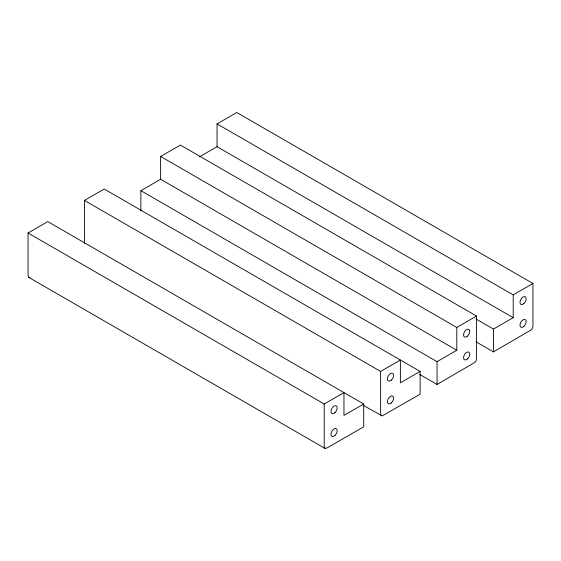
<?xml version="1.0" encoding="UTF-8"?>
<svg xmlns="http://www.w3.org/2000/svg" width="561" height="561" viewBox="0 0 561 561"><rect width="100%" height="100%" fill="white"/><g stroke="black" fill="none" stroke-linecap="round" stroke-linejoin="round"><path stroke-width="0.84" d="M28.05 233.004L47.797 221.602L363.71 403.997L363.71 426.795L327.042 447.966L324.924 448.372L28.758 277.379L28.05 275.346L28.05 233.004L324.223 403.997L343.963 392.595L343.963 415.392L363.71 403.997M84.48 243.285L84.466 200.431L104.206 189.029L420.126 371.424L420.126 394.222L382.223 415.904L363.156 405.308M160.621 156.463L456.794 327.456L456.794 350.253L160.621 179.261L160.621 156.463L180.369 145.061L476.534 316.053L476.534 358.395L476.044 360.828L474.95 362.364L437.047 384.453L419.628 374.397M217.037 123.89L513.203 294.883L513.203 317.687L217.037 146.694L217.037 123.89L236.777 112.495L532.95 283.487L532.95 325.829L532.634 327.82L531.365 329.798L493.463 351.88L476.037 341.824M140.874 210.929L140.874 190.663L160.621 179.261M199.485 156.828L217.037 146.694M84.466 200.431L380.631 371.424L400.379 360.022L400.379 382.826L420.126 371.424M456.794 327.456L476.534 316.053M513.203 294.883L532.95 283.487M140.874 190.663L437.047 361.656L456.794 350.253M476.037 319.027L493.463 329.083L513.203 317.687M30.006 277.379L28.758 277.379M381.34 415.799L380.631 413.766L380.631 371.424M324.924 448.372L324.223 446.339L324.223 403.997M493.463 329.083L493.463 351.88M437.047 361.656L437.047 384.453M334.896 412.693A4.39 2.532 -60 0 0 336.284 405.898A4.39 2.532 -60 0 0 331.095 410.498A4.39 2.532 -60 0 0 334.896 412.693M334.896 435.49A4.39 2.532 -60 0 0 336.284 428.695A4.39 2.532 -60 0 0 331.095 433.295A4.39 2.532 -60 0 0 334.896 435.49M391.312 380.12A4.39 2.532 -60 0 0 392.7 373.324A4.39 2.532 -60 0 0 387.511 377.925A4.39 2.532 -60 0 0 391.312 380.12M391.312 402.917A4.39 2.532 -60 0 0 392.7 396.122A4.39 2.532 -60 0 0 387.511 400.729A4.39 2.532 -60 0 0 391.312 402.917M523.883 303.585A4.39 2.532 -60 0 0 525.271 296.783A4.39 2.532 -60 0 0 520.082 301.39A4.39 2.532 -60 0 0 523.883 303.585M523.883 326.383A4.39 2.532 -60 0 0 525.271 319.581A4.39 2.532 -60 0 0 520.082 324.188A4.39 2.532 -60 0 0 523.883 326.383M467.467 336.151A4.39 2.532 -60 0 0 468.856 329.356A4.39 2.532 -60 0 0 463.667 333.956A4.39 2.532 -60 0 0 467.467 336.151M467.467 358.949A4.39 2.532 -60 0 0 468.856 352.154A4.39 2.532 -60 0 0 463.667 356.754A4.39 2.532 -60 0 0 467.467 358.949"/></g></svg>
